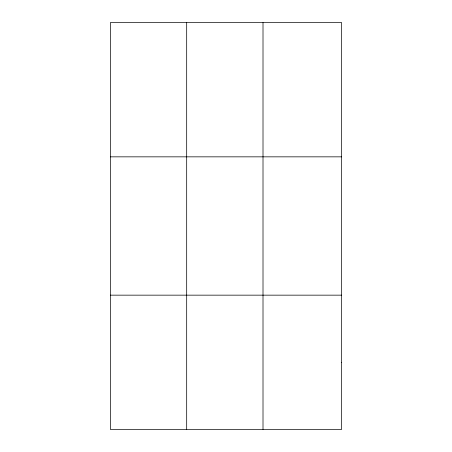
<?xml version="1.0" encoding="UTF-8"?>
<svg xmlns="http://www.w3.org/2000/svg" width="452" height="452" viewBox="0 0 452 452"><rect width="100%" height="100%" fill="white"/><g stroke="black" fill="none" stroke-linecap="round" stroke-linejoin="round"><path stroke-width="0.68" d="M186.682 429.4L186.682 22.6M263.007 429.4L263.007 22.6M110.361 156.844L341.639 156.844M110.361 295.156L341.639 295.156M341.639 362.278L341.639 429.4L110.361 429.4L110.361 22.6L341.639 22.6L341.639 362.278"/></g></svg>
